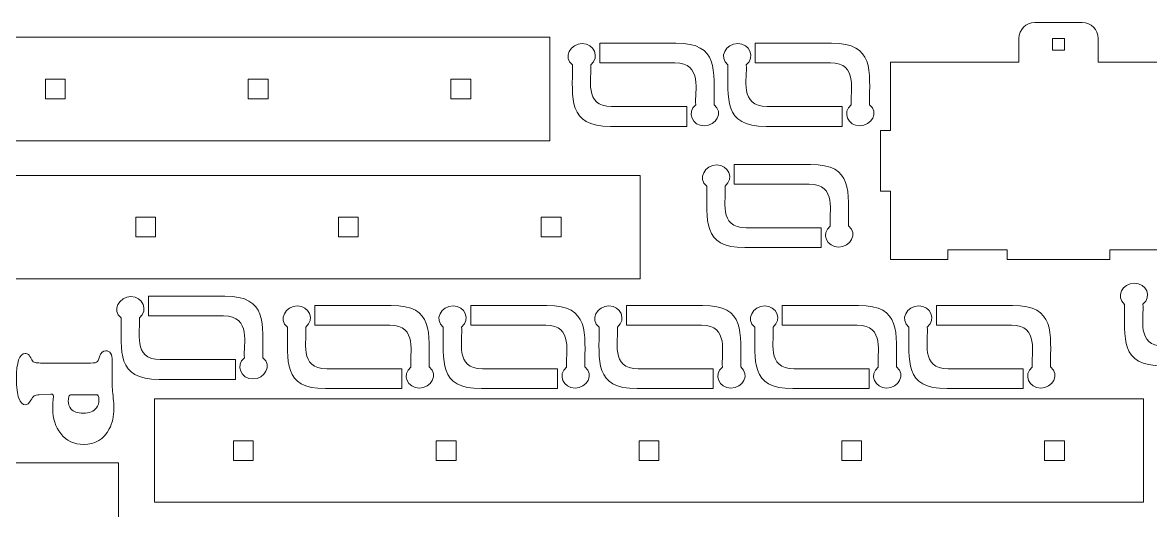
# Model space of a CAD drawing. Header units: centimetres. Extents: x -59 to 59, y -29 to 29.
# Drawn here: x -23.11 to 5.39, y 16.97 to 29.31 of the extents above; entities that cross this region are included whole.
import ezdxf

# ---------------------------------------------------------------- set-up
doc = ezdxf.new("R2010")
doc.units = ezdxf.units.CM
doc.header["$MEASUREMENT"] = 0
doc.layers.add('Camada 1', color=7, linetype='Continuous')

msp = doc.modelspace()

# ---------------------------------------------------------------- linework, layer by layer
at = {"layer": 'Camada 1', "color": 250, "lineweight": 9}
for points, knots in [([(-1.18064, 23.31344), (-1.18064, 23.31344), (-1.18064, 25.04844), (-1.18064, 25.04844), (-1.18064, 25.04844), (-1.18064, 25.04844), (-1.43064, 25.04844), (-1.43064, 25.04844), (-1.43064, 25.04844), (-1.43064, 25.04844), (-1.43064, 26.57844), (-1.43064, 26.57844), (-1.43064, 26.57844), (-1.43064, 26.57844), (-1.18064, 26.57844), (-1.18064, 26.57844), (-1.18064, 26.57844), (-1.18064, 26.57844), (-1.18064, 28.31344), (-1.18064, 28.31344), (-1.18064, 28.31344), (-1.18064, 28.31344), (2.06936, 28.31344), (2.06936, 28.31344), (2.06936, 28.31344), (2.06936, 28.31344), (2.06936, 28.91343), (2.06936, 28.91343), (2.06936, 28.91343), (2.06936, 29.13374), (2.24905, 29.31343), (2.46936, 29.31343), (2.46936, 29.31343), (2.46936, 29.31343), (3.66936, 29.31343), (3.66936, 29.31343), (3.66936, 29.31343), (3.88967, 29.31343), (4.06936, 29.13374), (4.06936, 28.91343), (4.06936, 28.91343), (4.06936, 28.91343), (4.06936, 28.31344), (4.06936, 28.31344), (4.06936, 28.31344), (4.06936, 28.31344), (7.31936, 28.31344), (7.31936, 28.31344), (7.31936, 28.31344), (7.31936, 28.31344), (7.31936, 26.57843), (7.31936, 26.57843), (7.31936, 26.57843), (7.31936, 26.57843), (7.56936, 26.57843), (7.56936, 26.57843), (7.56936, 26.57843), (7.56936, 26.57843), (7.56936, 25.04844), (7.56936, 25.04844), (7.56936, 25.04844), (7.56936, 25.04844), (7.31936, 25.04844), (7.31936, 25.04844), (7.31936, 25.04844), (7.31936, 25.04844), (7.31936, 23.31344), (7.31936, 23.31344), (7.31936, 23.31344), (7.31936, 23.31344), (5.86936, 23.31344), (5.86936, 23.31344), (5.86936, 23.31344), (5.86936, 23.31344), (5.86936, 23.56344), (5.86936, 23.56344), (5.86936, 23.56344), (5.86936, 23.56344), (4.36936, 23.56344), (4.36936, 23.56344), (4.36936, 23.56344), (4.36936, 23.56344), (4.36936, 23.31344), (4.36936, 23.31344), (4.36936, 23.31344), (4.36936, 23.31344), (1.76937, 23.31344), (1.76937, 23.31344), (1.76937, 23.31344), (1.76937, 23.31344), (1.76937, 23.56344), (1.76937, 23.56344), (1.76937, 23.56344), (1.76937, 23.56344), (0.26937, 23.56344), (0.26937, 23.56344), (0.26937, 23.56344), (0.26937, 23.56344), (0.26937, 23.31344), (0.26937, 23.31344), (0.26937, 23.31344), (0.26937, 23.31344), (-1.18064, 23.31344), (-1.18064, 23.31344)], [0, 0, 0, 0, 0.03703704, 0.03703704, 0.03703704, 0.03703704, 0.07407407, 0.07407407, 0.07407407, 0.07407407, 0.11111111, 0.11111111, 0.11111111, 0.11111111, 0.14814815, 0.14814815, 0.14814815, 0.14814815, 0.18518519, 0.18518519, 0.18518519, 0.18518519, 0.22222222, 0.22222222, 0.22222222, 0.22222222, 0.25925926, 0.25925926, 0.25925926, 0.25925926, 0.2962963, 0.2962963, 0.2962963, 0.2962963, 0.33333333, 0.33333333, 0.33333333, 0.33333333, 0.37037037, 0.37037037, 0.37037037, 0.37037037, 0.40740741, 0.40740741, 0.40740741, 0.40740741, 0.44444444, 0.44444444, 0.44444444, 0.44444444, 0.48148148, 0.48148148, 0.48148148, 0.48148148, 0.51851852, 0.51851852, 0.51851852, 0.51851852, 0.55555556, 0.55555556, 0.55555556, 0.55555556, 0.59259259, 0.59259259, 0.59259259, 0.59259259, 0.62962963, 0.62962963, 0.62962963, 0.62962963, 0.66666667, 0.66666667, 0.66666667, 0.66666667, 0.7037037, 0.7037037, 0.7037037, 0.7037037, 0.74074074, 0.74074074, 0.74074074, 0.74074074, 0.77777778, 0.77777778, 0.77777778, 0.77777778, 0.81481481, 0.81481481, 0.81481481, 0.81481481, 0.85185185, 0.85185185, 0.85185185, 0.85185185, 0.88888889, 0.88888889, 0.88888889, 0.88888889, 0.92592593, 0.92592593, 0.92592593, 0.92592593, 1, 1, 1, 1]), ([(2.91936, 28.61343), (2.91936, 28.61343), (3.21936, 28.61343), (3.21936, 28.61343), (3.21936, 28.61343), (3.21936, 28.61343), (3.21936, 28.91343), (3.21936, 28.91343), (3.21936, 28.91343), (3.21936, 28.91343), (2.91936, 28.91343), (2.91936, 28.91343), (2.91936, 28.91343), (2.91936, 28.91343), (2.91936, 28.61343), (2.91936, 28.61343)], [0, 0, 0, 0, 0.2, 0.2, 0.2, 0.2, 0.4, 0.4, 0.4, 0.4, 0.6, 0.6, 0.6, 0.6, 1, 1, 1, 1]), ([(-22.40155, 20.6932), (-22.40155, 20.6932), (-21.47375, 20.6932), (-21.47375, 20.6932), (-21.47375, 20.6932), (-21.35395, 20.6932), (-21.27749, 20.70102), (-21.24557, 20.71789), (-21.24557, 20.71789), (-21.21306, 20.73414), (-21.18657, 20.77869), (-21.1667, 20.85155), (-21.1667, 20.85155), (-21.1366, 20.9575), (-21.08361, 21.01049), (-21.00836, 21.01049), (-21.00836, 21.01049), (-20.95537, 21.01049), (-20.91444, 20.98821), (-20.88614, 20.94366), (-20.88614, 20.94366), (-20.85845, 20.89851), (-20.844, 20.83408), (-20.844, 20.74919), (-20.844, 20.74919), (-20.844, 20.72089), (-20.8458, 20.65106), (-20.84942, 20.53967), (-20.84942, 20.53967), (-20.84942, 20.53967), (-20.84942, 20.4337), (-20.84942, 20.4337), (-20.84942, 20.4337), (-20.84821, 20.23863), (-20.847, 20.12424), (-20.84519, 20.09052), (-20.84519, 20.09052), (-20.84339, 20.05681), (-20.83316, 19.9376), (-20.81389, 19.7317), (-20.81389, 19.7317), (-20.80726, 19.66366), (-20.80365, 19.60104), (-20.80365, 19.54445), (-20.80365, 19.54445), (-20.80365, 19.35178), (-20.84279, 19.18019), (-20.92166, 19.02968), (-20.92166, 19.02968), (-21.05832, 18.76718), (-21.27447, 18.63652), (-21.57069, 18.63652), (-21.57069, 18.63652), (-21.81092, 18.63652), (-22.00297, 18.72804), (-22.14747, 18.91168), (-22.14747, 18.91168), (-22.28293, 19.08446), (-22.35038, 19.29338), (-22.35038, 19.53963), (-22.35038, 19.53963), (-22.35038, 19.60165), (-22.34615, 19.67811), (-22.33833, 19.76842), (-22.33833, 19.76842), (-22.33472, 19.81659), (-22.33291, 19.84668), (-22.33291, 19.85873), (-22.33291, 19.85873), (-22.33291, 19.89245), (-22.35218, 19.9099), (-22.39131, 19.9099), (-22.39131, 19.9099), (-22.39131, 19.9099), (-22.40155, 19.9099), (-22.40155, 19.9099), (-22.40155, 19.9099), (-22.40155, 19.9099), (-22.69114, 19.89726), (-22.69114, 19.89726), (-22.69114, 19.89726), (-22.74713, 19.89485), (-22.78929, 19.88461), (-22.81698, 19.86655), (-22.81698, 19.86655), (-22.84467, 19.84849), (-22.87297, 19.81117), (-22.90247, 19.75457), (-22.90247, 19.75457), (-22.94341, 19.67811), (-22.98857, 19.64018), (-23.03674, 19.64018), (-23.03674, 19.64018), (-23.11079, 19.64018), (-23.16798, 19.69617), (-23.20771, 19.80936), (-23.20771, 19.80936), (-23.24745, 19.92195), (-23.26793, 20.0821), (-23.26793, 20.2892), (-23.26793, 20.2892), (-23.26793, 20.7239), (-23.19326, 20.94186), (-23.04335, 20.94186), (-23.04335, 20.94186), (-23.00843, 20.94186), (-22.98134, 20.93221), (-22.96268, 20.91356), (-22.96268, 20.91356), (-22.94401, 20.89428), (-22.91691, 20.85034), (-22.8814, 20.7811), (-22.8814, 20.7811), (-22.85912, 20.73895), (-22.82781, 20.71427), (-22.78808, 20.70705), (-22.78808, 20.70705), (-22.74774, 20.69983), (-22.61889, 20.695), (-22.40155, 20.6932)], [0, 0, 0, 0, 0.03225806, 0.03225806, 0.03225806, 0.03225806, 0.06451613, 0.06451613, 0.06451613, 0.06451613, 0.09677419, 0.09677419, 0.09677419, 0.09677419, 0.12903226, 0.12903226, 0.12903226, 0.12903226, 0.16129032, 0.16129032, 0.16129032, 0.16129032, 0.19354839, 0.19354839, 0.19354839, 0.19354839, 0.22580645, 0.22580645, 0.22580645, 0.22580645, 0.25806452, 0.25806452, 0.25806452, 0.25806452, 0.29032258, 0.29032258, 0.29032258, 0.29032258, 0.32258065, 0.32258065, 0.32258065, 0.32258065, 0.35483871, 0.35483871, 0.35483871, 0.35483871, 0.38709677, 0.38709677, 0.38709677, 0.38709677, 0.41935484, 0.41935484, 0.41935484, 0.41935484, 0.4516129, 0.4516129, 0.4516129, 0.4516129, 0.48387097, 0.48387097, 0.48387097, 0.48387097, 0.51612903, 0.51612903, 0.51612903, 0.51612903, 0.5483871, 0.5483871, 0.5483871, 0.5483871, 0.58064516, 0.58064516, 0.58064516, 0.58064516, 0.61290323, 0.61290323, 0.61290323, 0.61290323, 0.64516129, 0.64516129, 0.64516129, 0.64516129, 0.67741935, 0.67741935, 0.67741935, 0.67741935, 0.70967742, 0.70967742, 0.70967742, 0.70967742, 0.74193548, 0.74193548, 0.74193548, 0.74193548, 0.77419355, 0.77419355, 0.77419355, 0.77419355, 0.80645161, 0.80645161, 0.80645161, 0.80645161, 0.83870968, 0.83870968, 0.83870968, 0.83870968, 0.87096774, 0.87096774, 0.87096774, 0.87096774, 0.90322581, 0.90322581, 0.90322581, 0.90322581, 0.93548387, 0.93548387, 0.93548387, 0.93548387, 1, 1, 1, 1]), ([(-21.24978, 19.89726), (-21.24978, 19.89726), (-21.84944, 19.89726), (-21.84944, 19.89726), (-21.84944, 19.89726), (-21.89521, 19.89726), (-21.9229, 19.88763), (-21.93253, 19.86716), (-21.93253, 19.86716), (-21.94879, 19.83344), (-21.95722, 19.79069), (-21.95722, 19.73892), (-21.95722, 19.73892), (-21.95722, 19.66125), (-21.93555, 19.59562), (-21.8916, 19.54264), (-21.8916, 19.54264), (-21.82958, 19.46618), (-21.72482, 19.42825), (-21.57792, 19.42825), (-21.57792, 19.42825), (-21.42499, 19.42825), (-21.31421, 19.4728), (-21.24617, 19.56251), (-21.24617, 19.56251), (-21.20282, 19.6185), (-21.18115, 19.68714), (-21.18115, 19.76661), (-21.18115, 19.76661), (-21.18115, 19.85391), (-21.20403, 19.89726), (-21.24978, 19.89726)], [0, 0, 0, 0, 0.11111111, 0.11111111, 0.11111111, 0.11111111, 0.22222222, 0.22222222, 0.22222222, 0.22222222, 0.33333333, 0.33333333, 0.33333333, 0.33333333, 0.44444444, 0.44444444, 0.44444444, 0.44444444, 0.55555556, 0.55555556, 0.55555556, 0.55555556, 0.66666667, 0.66666667, 0.66666667, 0.66666667, 0.77777778, 0.77777778, 0.77777778, 0.77777778, 1, 1, 1, 1]), ([(-21.34401, 10.4109), (-21.34401, 10.4109), (-20.68577, 10.4109), (-20.68577, 10.4109), (-20.68577, 10.4109), (-20.68577, 10.4109), (-20.68577, 14.91903), (-20.68577, 14.91903), (-20.68577, 14.91903), (-20.68577, 14.91903), (-20.4358, 14.91903), (-20.4358, 14.91903), (-20.4358, 14.91903), (-20.4358, 14.91903), (-20.4358, 16.11904), (-20.4358, 16.11904), (-20.4358, 16.11904), (-20.4358, 16.11904), (-20.68577, 16.11904), (-20.68577, 16.11904), (-20.68577, 16.11904), (-20.68577, 16.11904), (-20.68577, 18.17595), (-20.68577, 18.17595)], [0, 0, 0, 0, 0.14285714, 0.14285714, 0.14285714, 0.14285714, 0.28571429, 0.28571429, 0.28571429, 0.28571429, 0.42857143, 0.42857143, 0.42857143, 0.42857143, 0.57142857, 0.57142857, 0.57142857, 0.57142857, 0.71428571, 0.71428571, 0.71428571, 0.71428571, 1, 1, 1, 1])]:
    msp.add_open_spline(points, degree=3, knots=knots, dxfattribs=at)
at = {"layer": 'Camada 1', "color": 250, "lineweight": 20}
for points, knots in [([(-9.78482, 28.93955), (-9.78482, 28.93955), (-34.78483, 28.93955), (-34.78483, 28.93955), (-34.78483, 28.93955), (-34.78483, 28.93955), (-34.78483, 26.32227), (-34.78483, 26.32227), (-34.78483, 26.32227), (-34.78483, 26.32227), (-9.78482, 26.32227), (-9.78482, 26.32227), (-9.78482, 26.32227), (-9.78482, 26.32227), (-9.78482, 28.93955), (-9.78482, 28.93955)], [0, 0, 0, 0, 0.2, 0.2, 0.2, 0.2, 0.4, 0.4, 0.4, 0.4, 0.6, 0.6, 0.6, 0.6, 1, 1, 1, 1]), ([(-5.63519, 27.23504), (-5.64851, 28.09442), (-5.49609, 28.78855), (-6.59866, 28.79254), (-6.59866, 28.79254), (-6.59866, 28.79254), (-8.52444, 28.79254), (-8.52444, 28.79254), (-8.52444, 28.79254), (-8.52444, 28.79254), (-8.52444, 28.29247), (-8.52444, 28.29247), (-8.52444, 28.29247), (-8.52444, 28.29247), (-6.6368, 28.29247), (-6.6368, 28.29247), (-6.6368, 28.29247), (-6.6368, 28.29247), (-6.62726, 28.29247), (-6.62726, 28.29247), (-6.62726, 28.29247), (-5.91211, 28.2924), (-6.13373, 27.56093), (-6.09938, 27.23374), (-6.09938, 27.23374), (-6.33796, 27.04407), (-6.18178, 26.69702), (-5.8852, 26.69702), (-5.8852, 26.69702), (-5.58945, 26.69702), (-5.38884, 27.04688), (-5.63519, 27.23504)], [0, 0, 0, 0, 0.11111111, 0.11111111, 0.11111111, 0.11111111, 0.22222222, 0.22222222, 0.22222222, 0.22222222, 0.33333333, 0.33333333, 0.33333333, 0.33333333, 0.44444444, 0.44444444, 0.44444444, 0.44444444, 0.55555556, 0.55555556, 0.55555556, 0.55555556, 0.66666667, 0.66666667, 0.66666667, 0.66666667, 0.77777778, 0.77777778, 0.77777778, 0.77777778, 1, 1, 1, 1]), ([(-1.70454, 27.23504), (-1.71786, 28.09442), (-1.56544, 28.78855), (-2.66801, 28.79254), (-2.66801, 28.79254), (-2.66801, 28.79254), (-4.59379, 28.79254), (-4.59379, 28.79254), (-4.59379, 28.79254), (-4.59379, 28.79254), (-4.59379, 28.29247), (-4.59379, 28.29247), (-4.59379, 28.29247), (-4.59379, 28.29247), (-2.70615, 28.29247), (-2.70615, 28.29247), (-2.70615, 28.29247), (-2.70615, 28.29247), (-2.69661, 28.29247), (-2.69661, 28.29247), (-2.69661, 28.29247), (-1.98146, 28.2924), (-2.20308, 27.56093), (-2.16873, 27.23374), (-2.16873, 27.23374), (-2.40731, 27.04407), (-2.25113, 26.69702), (-1.95455, 26.69702), (-1.95455, 26.69702), (-1.6588, 26.69702), (-1.45819, 27.04688), (-1.70454, 27.23504)], [0, 0, 0, 0, 0.11111111, 0.11111111, 0.11111111, 0.11111111, 0.22222222, 0.22222222, 0.22222222, 0.22222222, 0.33333333, 0.33333333, 0.33333333, 0.33333333, 0.44444444, 0.44444444, 0.44444444, 0.44444444, 0.55555556, 0.55555556, 0.55555556, 0.55555556, 0.66666667, 0.66666667, 0.66666667, 0.66666667, 0.77777778, 0.77777778, 0.77777778, 0.77777778, 1, 1, 1, 1]), ([(-9.21803, 28.24395), (-9.20471, 27.38457), (-9.35713, 26.69044), (-8.25456, 26.68645), (-8.25456, 26.68645), (-8.25456, 26.68645), (-6.32878, 26.68645), (-6.32878, 26.68645), (-6.32878, 26.68645), (-6.32878, 26.68645), (-6.32878, 27.18652), (-6.32878, 27.18652), (-6.32878, 27.18652), (-6.32878, 27.18652), (-8.21642, 27.18652), (-8.21642, 27.18652), (-8.21642, 27.18652), (-8.21642, 27.18652), (-8.22596, 27.18652), (-8.22596, 27.18652), (-8.22596, 27.18652), (-8.94111, 27.18659), (-8.71949, 27.91806), (-8.75384, 28.24525), (-8.75384, 28.24525), (-8.51526, 28.43492), (-8.67144, 28.78197), (-8.96802, 28.78197), (-8.96802, 28.78197), (-9.26377, 28.78197), (-9.46438, 28.43211), (-9.21803, 28.24395)], [0, 0, 0, 0, 0.11111111, 0.11111111, 0.11111111, 0.11111111, 0.22222222, 0.22222222, 0.22222222, 0.22222222, 0.33333333, 0.33333333, 0.33333333, 0.33333333, 0.44444444, 0.44444444, 0.44444444, 0.44444444, 0.55555556, 0.55555556, 0.55555556, 0.55555556, 0.66666667, 0.66666667, 0.66666667, 0.66666667, 0.77777778, 0.77777778, 0.77777778, 0.77777778, 1, 1, 1, 1]), ([(-5.28738, 28.24395), (-5.27406, 27.38457), (-5.42648, 26.69044), (-4.32391, 26.68645), (-4.32391, 26.68645), (-4.32391, 26.68645), (-2.39813, 26.68645), (-2.39813, 26.68645), (-2.39813, 26.68645), (-2.39813, 26.68645), (-2.39813, 27.18652), (-2.39813, 27.18652), (-2.39813, 27.18652), (-2.39813, 27.18652), (-4.28577, 27.18652), (-4.28577, 27.18652), (-4.28577, 27.18652), (-4.28577, 27.18652), (-4.29531, 27.18652), (-4.29531, 27.18652), (-4.29531, 27.18652), (-5.01046, 27.18659), (-4.78884, 27.91806), (-4.82319, 28.24525), (-4.82319, 28.24525), (-4.58461, 28.43492), (-4.74079, 28.78197), (-5.03737, 28.78197), (-5.03737, 28.78197), (-5.33312, 28.78197), (-5.53373, 28.43211), (-5.28738, 28.24395)], [0, 0, 0, 0, 0.11111111, 0.11111111, 0.11111111, 0.11111111, 0.22222222, 0.22222222, 0.22222222, 0.22222222, 0.33333333, 0.33333333, 0.33333333, 0.33333333, 0.44444444, 0.44444444, 0.44444444, 0.44444444, 0.55555556, 0.55555556, 0.55555556, 0.55555556, 0.66666667, 0.66666667, 0.66666667, 0.66666667, 0.77777778, 0.77777778, 0.77777778, 0.77777778, 1, 1, 1, 1]), ([(-22.03482, 27.38091), (-22.03482, 27.38091), (-22.53482, 27.38091), (-22.53482, 27.38091), (-22.53482, 27.38091), (-22.53482, 27.38091), (-22.53482, 27.88091), (-22.53482, 27.88091), (-22.53482, 27.88091), (-22.53482, 27.88091), (-22.03482, 27.88091), (-22.03482, 27.88091), (-22.03482, 27.88091), (-22.03482, 27.88091), (-22.03482, 27.38091), (-22.03482, 27.38091)], [0, 0, 0, 0, 0.2, 0.2, 0.2, 0.2, 0.4, 0.4, 0.4, 0.4, 0.6, 0.6, 0.6, 0.6, 1, 1, 1, 1]), ([(-16.9098, 27.38091), (-16.9098, 27.38091), (-17.4098, 27.38091), (-17.4098, 27.38091), (-17.4098, 27.38091), (-17.4098, 27.38091), (-17.4098, 27.88091), (-17.4098, 27.88091), (-17.4098, 27.88091), (-17.4098, 27.88091), (-16.9098, 27.88091), (-16.9098, 27.88091), (-16.9098, 27.88091), (-16.9098, 27.88091), (-16.9098, 27.38091), (-16.9098, 27.38091)], [0, 0, 0, 0, 0.2, 0.2, 0.2, 0.2, 0.4, 0.4, 0.4, 0.4, 0.6, 0.6, 0.6, 0.6, 1, 1, 1, 1]), ([(-11.78529, 27.38091), (-11.78529, 27.38091), (-12.28529, 27.38091), (-12.28529, 27.38091), (-12.28529, 27.38091), (-12.28529, 27.38091), (-12.28529, 27.88091), (-12.28529, 27.88091), (-12.28529, 27.88091), (-12.28529, 27.88091), (-11.78529, 27.88091), (-11.78529, 27.88091), (-11.78529, 27.88091), (-11.78529, 27.88091), (-11.78529, 27.38091), (-11.78529, 27.38091)], [0, 0, 0, 0, 0.2, 0.2, 0.2, 0.2, 0.4, 0.4, 0.4, 0.4, 0.6, 0.6, 0.6, 0.6, 1, 1, 1, 1]), ([(-5.82077, 25.17478), (-5.80745, 24.3154), (-5.95987, 23.62127), (-4.8573, 23.61728), (-4.8573, 23.61728), (-4.8573, 23.61728), (-2.93152, 23.61728), (-2.93152, 23.61728), (-2.93152, 23.61728), (-2.93152, 23.61728), (-2.93152, 24.11735), (-2.93152, 24.11735), (-2.93152, 24.11735), (-2.93152, 24.11735), (-4.81916, 24.11735), (-4.81916, 24.11735), (-4.81916, 24.11735), (-4.81916, 24.11735), (-4.8287, 24.11735), (-4.8287, 24.11735), (-4.8287, 24.11735), (-5.54385, 24.11742), (-5.32223, 24.84889), (-5.35658, 25.17608), (-5.35658, 25.17608), (-5.118, 25.36575), (-5.27418, 25.7128), (-5.57076, 25.7128), (-5.57076, 25.7128), (-5.86651, 25.7128), (-6.06712, 25.36294), (-5.82077, 25.17478)], [0, 0, 0, 0, 0.11111111, 0.11111111, 0.11111111, 0.11111111, 0.22222222, 0.22222222, 0.22222222, 0.22222222, 0.33333333, 0.33333333, 0.33333333, 0.33333333, 0.44444444, 0.44444444, 0.44444444, 0.44444444, 0.55555556, 0.55555556, 0.55555556, 0.55555556, 0.66666667, 0.66666667, 0.66666667, 0.66666667, 0.77777778, 0.77777778, 0.77777778, 0.77777778, 1, 1, 1, 1]), ([(-2.23793, 24.16587), (-2.25125, 25.02525), (-2.09883, 25.71938), (-3.2014, 25.72337), (-3.2014, 25.72337), (-3.2014, 25.72337), (-5.12718, 25.72337), (-5.12718, 25.72337), (-5.12718, 25.72337), (-5.12718, 25.72337), (-5.12718, 25.2233), (-5.12718, 25.2233), (-5.12718, 25.2233), (-5.12718, 25.2233), (-3.23954, 25.2233), (-3.23954, 25.2233), (-3.23954, 25.2233), (-3.23954, 25.2233), (-3.23, 25.2233), (-3.23, 25.2233), (-3.23, 25.2233), (-2.51485, 25.22323), (-2.73647, 24.49176), (-2.70212, 24.16457), (-2.70212, 24.16457), (-2.9407, 23.9749), (-2.78452, 23.62785), (-2.48794, 23.62785), (-2.48794, 23.62785), (-2.19219, 23.62785), (-1.99158, 23.97771), (-2.23793, 24.16587)], [0, 0, 0, 0, 0.11111111, 0.11111111, 0.11111111, 0.11111111, 0.22222222, 0.22222222, 0.22222222, 0.22222222, 0.33333333, 0.33333333, 0.33333333, 0.33333333, 0.44444444, 0.44444444, 0.44444444, 0.44444444, 0.55555556, 0.55555556, 0.55555556, 0.55555556, 0.66666667, 0.66666667, 0.66666667, 0.66666667, 0.77777778, 0.77777778, 0.77777778, 0.77777778, 1, 1, 1, 1]), ([(-7.50235, 25.44704), (-7.50235, 25.44704), (-32.50236, 25.44704), (-32.50236, 25.44704), (-32.50236, 25.44704), (-32.50236, 25.44704), (-32.50236, 22.82976), (-32.50236, 22.82976), (-32.50236, 22.82976), (-32.50236, 22.82976), (-7.50235, 22.82976), (-7.50235, 22.82976), (-7.50235, 22.82976), (-7.50235, 22.82976), (-7.50235, 25.44704), (-7.50235, 25.44704)], [0, 0, 0, 0, 0.2, 0.2, 0.2, 0.2, 0.4, 0.4, 0.4, 0.4, 0.6, 0.6, 0.6, 0.6, 1, 1, 1, 1]), ([(-19.75235, 23.8884), (-19.75235, 23.8884), (-20.25235, 23.8884), (-20.25235, 23.8884), (-20.25235, 23.8884), (-20.25235, 23.8884), (-20.25235, 24.3884), (-20.25235, 24.3884), (-20.25235, 24.3884), (-20.25235, 24.3884), (-19.75235, 24.3884), (-19.75235, 24.3884), (-19.75235, 24.3884), (-19.75235, 24.3884), (-19.75235, 23.8884), (-19.75235, 23.8884)], [0, 0, 0, 0, 0.2, 0.2, 0.2, 0.2, 0.4, 0.4, 0.4, 0.4, 0.6, 0.6, 0.6, 0.6, 1, 1, 1, 1]), ([(-14.62733, 23.8884), (-14.62733, 23.8884), (-15.12733, 23.8884), (-15.12733, 23.8884), (-15.12733, 23.8884), (-15.12733, 23.8884), (-15.12733, 24.3884), (-15.12733, 24.3884), (-15.12733, 24.3884), (-15.12733, 24.3884), (-14.62733, 24.3884), (-14.62733, 24.3884), (-14.62733, 24.3884), (-14.62733, 24.3884), (-14.62733, 23.8884), (-14.62733, 23.8884)], [0, 0, 0, 0, 0.2, 0.2, 0.2, 0.2, 0.4, 0.4, 0.4, 0.4, 0.6, 0.6, 0.6, 0.6, 1, 1, 1, 1]), ([(-9.50282, 23.8884), (-9.50282, 23.8884), (-10.00282, 23.8884), (-10.00282, 23.8884), (-10.00282, 23.8884), (-10.00282, 23.8884), (-10.00282, 24.3884), (-10.00282, 24.3884), (-10.00282, 24.3884), (-10.00282, 24.3884), (-9.50282, 24.3884), (-9.50282, 24.3884), (-9.50282, 24.3884), (-9.50282, 24.3884), (-9.50282, 23.8884), (-9.50282, 23.8884)], [0, 0, 0, 0, 0.2, 0.2, 0.2, 0.2, 0.4, 0.4, 0.4, 0.4, 0.6, 0.6, 0.6, 0.6, 1, 1, 1, 1]), ([(4.73898, 22.18236), (4.7523, 21.32298), (4.59988, 20.62885), (5.70245, 20.62486), (5.70245, 20.62486), (5.70245, 20.62486), (7.62823, 20.62486), (7.62823, 20.62486), (7.62823, 20.62486), (7.62823, 20.62486), (7.62823, 21.12493), (7.62823, 21.12493), (7.62823, 21.12493), (7.62823, 21.12493), (5.74059, 21.12493), (5.74059, 21.12493), (5.74059, 21.12493), (5.74059, 21.12493), (5.73105, 21.12493), (5.73105, 21.12493), (5.73105, 21.12493), (5.0159, 21.125), (5.23752, 21.85647), (5.20317, 22.18366), (5.20317, 22.18366), (5.44175, 22.37333), (5.28557, 22.72038), (4.98899, 22.72038), (4.98899, 22.72038), (4.69324, 22.72038), (4.49263, 22.37052), (4.73898, 22.18236)], [0, 0, 0, 0, 0.11111111, 0.11111111, 0.11111111, 0.11111111, 0.22222222, 0.22222222, 0.22222222, 0.22222222, 0.33333333, 0.33333333, 0.33333333, 0.33333333, 0.44444444, 0.44444444, 0.44444444, 0.44444444, 0.55555556, 0.55555556, 0.55555556, 0.55555556, 0.66666667, 0.66666667, 0.66666667, 0.66666667, 0.77777778, 0.77777778, 0.77777778, 0.77777778, 1, 1, 1, 1]), ([(-20.62367, 21.84103), (-20.61035, 20.98165), (-20.76277, 20.28752), (-19.6602, 20.28353), (-19.6602, 20.28353), (-19.6602, 20.28353), (-17.73442, 20.28353), (-17.73442, 20.28353), (-17.73442, 20.28353), (-17.73442, 20.28353), (-17.73442, 20.7836), (-17.73442, 20.7836), (-17.73442, 20.7836), (-17.73442, 20.7836), (-19.62206, 20.7836), (-19.62206, 20.7836), (-19.62206, 20.7836), (-19.62206, 20.7836), (-19.6316, 20.7836), (-19.6316, 20.7836), (-19.6316, 20.7836), (-20.34675, 20.78367), (-20.12513, 21.51514), (-20.15948, 21.84233), (-20.15948, 21.84233), (-19.9209, 22.032), (-20.07708, 22.37905), (-20.37366, 22.37905), (-20.37366, 22.37905), (-20.66941, 22.37905), (-20.87002, 22.02919), (-20.62367, 21.84103)], [0, 0, 0, 0, 0.11111111, 0.11111111, 0.11111111, 0.11111111, 0.22222222, 0.22222222, 0.22222222, 0.22222222, 0.33333333, 0.33333333, 0.33333333, 0.33333333, 0.44444444, 0.44444444, 0.44444444, 0.44444444, 0.55555556, 0.55555556, 0.55555556, 0.55555556, 0.66666667, 0.66666667, 0.66666667, 0.66666667, 0.77777778, 0.77777778, 0.77777778, 0.77777778, 1, 1, 1, 1]), ([(-17.04083, 20.83212), (-17.05415, 21.6915), (-16.90173, 22.38563), (-18.0043, 22.38962), (-18.0043, 22.38962), (-18.0043, 22.38962), (-19.93008, 22.38962), (-19.93008, 22.38962), (-19.93008, 22.38962), (-19.93008, 22.38962), (-19.93008, 21.88955), (-19.93008, 21.88955), (-19.93008, 21.88955), (-19.93008, 21.88955), (-18.04244, 21.88955), (-18.04244, 21.88955), (-18.04244, 21.88955), (-18.04244, 21.88955), (-18.0329, 21.88955), (-18.0329, 21.88955), (-18.0329, 21.88955), (-17.31775, 21.88948), (-17.53937, 21.15801), (-17.50502, 20.83082), (-17.50502, 20.83082), (-17.7436, 20.64115), (-17.58742, 20.2941), (-17.29084, 20.2941), (-17.29084, 20.2941), (-16.99509, 20.2941), (-16.79448, 20.64396), (-17.04083, 20.83212)], [0, 0, 0, 0, 0.11111111, 0.11111111, 0.11111111, 0.11111111, 0.22222222, 0.22222222, 0.22222222, 0.22222222, 0.33333333, 0.33333333, 0.33333333, 0.33333333, 0.44444444, 0.44444444, 0.44444444, 0.44444444, 0.55555556, 0.55555556, 0.55555556, 0.55555556, 0.66666667, 0.66666667, 0.66666667, 0.66666667, 0.77777778, 0.77777778, 0.77777778, 0.77777778, 1, 1, 1, 1]), ([(-16.41848, 21.60701), (-16.40516, 20.74763), (-16.55758, 20.0535), (-15.45501, 20.04951), (-15.45501, 20.04951), (-15.45501, 20.04951), (-13.52923, 20.04951), (-13.52923, 20.04951), (-13.52923, 20.04951), (-13.52923, 20.04951), (-13.52923, 20.54958), (-13.52923, 20.54958), (-13.52923, 20.54958), (-13.52923, 20.54958), (-15.41687, 20.54958), (-15.41687, 20.54958), (-15.41687, 20.54958), (-15.41687, 20.54958), (-15.42641, 20.54958), (-15.42641, 20.54958), (-15.42641, 20.54958), (-16.14156, 20.54965), (-15.91994, 21.28112), (-15.95429, 21.60831), (-15.95429, 21.60831), (-15.71571, 21.79798), (-15.87189, 22.14503), (-16.16847, 22.14503), (-16.16847, 22.14503), (-16.46422, 22.14503), (-16.66483, 21.79517), (-16.41848, 21.60701)], [0, 0, 0, 0, 0.11111111, 0.11111111, 0.11111111, 0.11111111, 0.22222222, 0.22222222, 0.22222222, 0.22222222, 0.33333333, 0.33333333, 0.33333333, 0.33333333, 0.44444444, 0.44444444, 0.44444444, 0.44444444, 0.55555556, 0.55555556, 0.55555556, 0.55555556, 0.66666667, 0.66666667, 0.66666667, 0.66666667, 0.77777778, 0.77777778, 0.77777778, 0.77777778, 1, 1, 1, 1]), ([(-12.83564, 20.5981), (-12.84896, 21.45748), (-12.69654, 22.15161), (-13.79911, 22.1556), (-13.79911, 22.1556), (-13.79911, 22.1556), (-15.72489, 22.1556), (-15.72489, 22.1556), (-15.72489, 22.1556), (-15.72489, 22.1556), (-15.72489, 21.65553), (-15.72489, 21.65553), (-15.72489, 21.65553), (-15.72489, 21.65553), (-13.83725, 21.65553), (-13.83725, 21.65553), (-13.83725, 21.65553), (-13.83725, 21.65553), (-13.82771, 21.65553), (-13.82771, 21.65553), (-13.82771, 21.65553), (-13.11256, 21.65546), (-13.33418, 20.92399), (-13.29983, 20.5968), (-13.29983, 20.5968), (-13.53841, 20.40713), (-13.38223, 20.06008), (-13.08565, 20.06008), (-13.08565, 20.06008), (-12.7899, 20.06008), (-12.58929, 20.40994), (-12.83564, 20.5981)], [0, 0, 0, 0, 0.11111111, 0.11111111, 0.11111111, 0.11111111, 0.22222222, 0.22222222, 0.22222222, 0.22222222, 0.33333333, 0.33333333, 0.33333333, 0.33333333, 0.44444444, 0.44444444, 0.44444444, 0.44444444, 0.55555556, 0.55555556, 0.55555556, 0.55555556, 0.66666667, 0.66666667, 0.66666667, 0.66666667, 0.77777778, 0.77777778, 0.77777778, 0.77777778, 1, 1, 1, 1]), ([(-12.48148, 21.60701), (-12.46816, 20.74763), (-12.62058, 20.0535), (-11.51801, 20.04951), (-11.51801, 20.04951), (-11.51801, 20.04951), (-9.59223, 20.04951), (-9.59223, 20.04951), (-9.59223, 20.04951), (-9.59223, 20.04951), (-9.59223, 20.54958), (-9.59223, 20.54958), (-9.59223, 20.54958), (-9.59223, 20.54958), (-11.47987, 20.54958), (-11.47987, 20.54958), (-11.47987, 20.54958), (-11.47987, 20.54958), (-11.48941, 20.54958), (-11.48941, 20.54958), (-11.48941, 20.54958), (-12.20456, 20.54965), (-11.98294, 21.28112), (-12.01729, 21.60831), (-12.01729, 21.60831), (-11.77871, 21.79798), (-11.93489, 22.14503), (-12.23147, 22.14503), (-12.23147, 22.14503), (-12.52722, 22.14503), (-12.72783, 21.79517), (-12.48148, 21.60701)], [0, 0, 0, 0, 0.11111111, 0.11111111, 0.11111111, 0.11111111, 0.22222222, 0.22222222, 0.22222222, 0.22222222, 0.33333333, 0.33333333, 0.33333333, 0.33333333, 0.44444444, 0.44444444, 0.44444444, 0.44444444, 0.55555556, 0.55555556, 0.55555556, 0.55555556, 0.66666667, 0.66666667, 0.66666667, 0.66666667, 0.77777778, 0.77777778, 0.77777778, 0.77777778, 1, 1, 1, 1]), ([(-8.89864, 20.5981), (-8.91196, 21.45748), (-8.75954, 22.15161), (-9.86211, 22.1556), (-9.86211, 22.1556), (-9.86211, 22.1556), (-11.78789, 22.1556), (-11.78789, 22.1556), (-11.78789, 22.1556), (-11.78789, 22.1556), (-11.78789, 21.65553), (-11.78789, 21.65553), (-11.78789, 21.65553), (-11.78789, 21.65553), (-9.90025, 21.65553), (-9.90025, 21.65553), (-9.90025, 21.65553), (-9.90025, 21.65553), (-9.89071, 21.65553), (-9.89071, 21.65553), (-9.89071, 21.65553), (-9.17556, 21.65546), (-9.39718, 20.92399), (-9.36283, 20.5968), (-9.36283, 20.5968), (-9.60141, 20.40713), (-9.44523, 20.06008), (-9.14865, 20.06008), (-9.14865, 20.06008), (-8.8529, 20.06008), (-8.65229, 20.40994), (-8.89864, 20.5981)], [0, 0, 0, 0, 0.11111111, 0.11111111, 0.11111111, 0.11111111, 0.22222222, 0.22222222, 0.22222222, 0.22222222, 0.33333333, 0.33333333, 0.33333333, 0.33333333, 0.44444444, 0.44444444, 0.44444444, 0.44444444, 0.55555556, 0.55555556, 0.55555556, 0.55555556, 0.66666667, 0.66666667, 0.66666667, 0.66666667, 0.77777778, 0.77777778, 0.77777778, 0.77777778, 1, 1, 1, 1]), ([(-8.54448, 21.60701), (-8.53116, 20.74763), (-8.68358, 20.0535), (-7.58101, 20.04951), (-7.58101, 20.04951), (-7.58101, 20.04951), (-5.65523, 20.04951), (-5.65523, 20.04951), (-5.65523, 20.04951), (-5.65523, 20.04951), (-5.65523, 20.54958), (-5.65523, 20.54958), (-5.65523, 20.54958), (-5.65523, 20.54958), (-7.54287, 20.54958), (-7.54287, 20.54958), (-7.54287, 20.54958), (-7.54287, 20.54958), (-7.55241, 20.54958), (-7.55241, 20.54958), (-7.55241, 20.54958), (-8.26756, 20.54965), (-8.04594, 21.28112), (-8.08029, 21.60831), (-8.08029, 21.60831), (-7.84171, 21.79798), (-7.99789, 22.14503), (-8.29447, 22.14503), (-8.29447, 22.14503), (-8.59022, 22.14503), (-8.79083, 21.79517), (-8.54448, 21.60701)], [0, 0, 0, 0, 0.11111111, 0.11111111, 0.11111111, 0.11111111, 0.22222222, 0.22222222, 0.22222222, 0.22222222, 0.33333333, 0.33333333, 0.33333333, 0.33333333, 0.44444444, 0.44444444, 0.44444444, 0.44444444, 0.55555556, 0.55555556, 0.55555556, 0.55555556, 0.66666667, 0.66666667, 0.66666667, 0.66666667, 0.77777778, 0.77777778, 0.77777778, 0.77777778, 1, 1, 1, 1]), ([(-4.96164, 20.5981), (-4.97496, 21.45748), (-4.82254, 22.15161), (-5.92511, 22.1556), (-5.92511, 22.1556), (-5.92511, 22.1556), (-7.85089, 22.1556), (-7.85089, 22.1556), (-7.85089, 22.1556), (-7.85089, 22.1556), (-7.85089, 21.65553), (-7.85089, 21.65553), (-7.85089, 21.65553), (-7.85089, 21.65553), (-5.96325, 21.65553), (-5.96325, 21.65553), (-5.96325, 21.65553), (-5.96325, 21.65553), (-5.95371, 21.65553), (-5.95371, 21.65553), (-5.95371, 21.65553), (-5.23856, 21.65546), (-5.46018, 20.92399), (-5.42583, 20.5968), (-5.42583, 20.5968), (-5.66441, 20.40713), (-5.50823, 20.06008), (-5.21165, 20.06008), (-5.21165, 20.06008), (-4.9159, 20.06008), (-4.71529, 20.40994), (-4.96164, 20.5981)], [0, 0, 0, 0, 0.11111111, 0.11111111, 0.11111111, 0.11111111, 0.22222222, 0.22222222, 0.22222222, 0.22222222, 0.33333333, 0.33333333, 0.33333333, 0.33333333, 0.44444444, 0.44444444, 0.44444444, 0.44444444, 0.55555556, 0.55555556, 0.55555556, 0.55555556, 0.66666667, 0.66666667, 0.66666667, 0.66666667, 0.77777778, 0.77777778, 0.77777778, 0.77777778, 1, 1, 1, 1]), ([(-4.60748, 21.60701), (-4.59416, 20.74763), (-4.74658, 20.0535), (-3.64401, 20.04951), (-3.64401, 20.04951), (-3.64401, 20.04951), (-1.71823, 20.04951), (-1.71823, 20.04951), (-1.71823, 20.04951), (-1.71823, 20.04951), (-1.71823, 20.54958), (-1.71823, 20.54958), (-1.71823, 20.54958), (-1.71823, 20.54958), (-3.60587, 20.54958), (-3.60587, 20.54958), (-3.60587, 20.54958), (-3.60587, 20.54958), (-3.61541, 20.54958), (-3.61541, 20.54958), (-3.61541, 20.54958), (-4.33056, 20.54965), (-4.10894, 21.28112), (-4.14329, 21.60831), (-4.14329, 21.60831), (-3.90471, 21.79798), (-4.06089, 22.14503), (-4.35747, 22.14503), (-4.35747, 22.14503), (-4.65322, 22.14503), (-4.85383, 21.79517), (-4.60748, 21.60701)], [0, 0, 0, 0, 0.11111111, 0.11111111, 0.11111111, 0.11111111, 0.22222222, 0.22222222, 0.22222222, 0.22222222, 0.33333333, 0.33333333, 0.33333333, 0.33333333, 0.44444444, 0.44444444, 0.44444444, 0.44444444, 0.55555556, 0.55555556, 0.55555556, 0.55555556, 0.66666667, 0.66666667, 0.66666667, 0.66666667, 0.77777778, 0.77777778, 0.77777778, 0.77777778, 1, 1, 1, 1]), ([(-1.02464, 20.5981), (-1.03796, 21.45748), (-0.88554, 22.15161), (-1.98811, 22.1556), (-1.98811, 22.1556), (-1.98811, 22.1556), (-3.91389, 22.1556), (-3.91389, 22.1556), (-3.91389, 22.1556), (-3.91389, 22.1556), (-3.91389, 21.65553), (-3.91389, 21.65553), (-3.91389, 21.65553), (-3.91389, 21.65553), (-2.02625, 21.65553), (-2.02625, 21.65553), (-2.02625, 21.65553), (-2.02625, 21.65553), (-2.01671, 21.65553), (-2.01671, 21.65553), (-2.01671, 21.65553), (-1.30156, 21.65546), (-1.52318, 20.92399), (-1.48883, 20.5968), (-1.48883, 20.5968), (-1.72741, 20.40713), (-1.57123, 20.06008), (-1.27465, 20.06008), (-1.27465, 20.06008), (-0.9789, 20.06008), (-0.77829, 20.40994), (-1.02464, 20.5981)], [0, 0, 0, 0, 0.11111111, 0.11111111, 0.11111111, 0.11111111, 0.22222222, 0.22222222, 0.22222222, 0.22222222, 0.33333333, 0.33333333, 0.33333333, 0.33333333, 0.44444444, 0.44444444, 0.44444444, 0.44444444, 0.55555556, 0.55555556, 0.55555556, 0.55555556, 0.66666667, 0.66666667, 0.66666667, 0.66666667, 0.77777778, 0.77777778, 0.77777778, 0.77777778, 1, 1, 1, 1]), ([(-0.71281, 21.60701), (-0.69949, 20.74763), (-0.85191, 20.0535), (0.25066, 20.04951), (0.25066, 20.04951), (0.25066, 20.04951), (2.17644, 20.04951), (2.17644, 20.04951), (2.17644, 20.04951), (2.17644, 20.04951), (2.17644, 20.54958), (2.17644, 20.54958), (2.17644, 20.54958), (2.17644, 20.54958), (0.2888, 20.54958), (0.2888, 20.54958), (0.2888, 20.54958), (0.2888, 20.54958), (0.27926, 20.54958), (0.27926, 20.54958), (0.27926, 20.54958), (-0.43589, 20.54965), (-0.21427, 21.28112), (-0.24862, 21.60831), (-0.24862, 21.60831), (-0.01004, 21.79798), (-0.16622, 22.14503), (-0.4628, 22.14503), (-0.4628, 22.14503), (-0.75855, 22.14503), (-0.95916, 21.79517), (-0.71281, 21.60701)], [0, 0, 0, 0, 0.11111111, 0.11111111, 0.11111111, 0.11111111, 0.22222222, 0.22222222, 0.22222222, 0.22222222, 0.33333333, 0.33333333, 0.33333333, 0.33333333, 0.44444444, 0.44444444, 0.44444444, 0.44444444, 0.55555556, 0.55555556, 0.55555556, 0.55555556, 0.66666667, 0.66666667, 0.66666667, 0.66666667, 0.77777778, 0.77777778, 0.77777778, 0.77777778, 1, 1, 1, 1]), ([(2.87003, 20.5981), (2.85671, 21.45748), (3.00913, 22.15161), (1.90656, 22.1556), (1.90656, 22.1556), (1.90656, 22.1556), (-0.01922, 22.1556), (-0.01922, 22.1556), (-0.01922, 22.1556), (-0.01922, 22.1556), (-0.01922, 21.65553), (-0.01922, 21.65553), (-0.01922, 21.65553), (-0.01922, 21.65553), (1.86842, 21.65553), (1.86842, 21.65553), (1.86842, 21.65553), (1.86842, 21.65553), (1.87796, 21.65553), (1.87796, 21.65553), (1.87796, 21.65553), (2.59311, 21.65546), (2.37149, 20.92399), (2.40584, 20.5968), (2.40584, 20.5968), (2.16726, 20.40713), (2.32344, 20.06008), (2.62002, 20.06008), (2.62002, 20.06008), (2.91577, 20.06008), (3.11638, 20.40994), (2.87003, 20.5981)], [0, 0, 0, 0, 0.11111111, 0.11111111, 0.11111111, 0.11111111, 0.22222222, 0.22222222, 0.22222222, 0.22222222, 0.33333333, 0.33333333, 0.33333333, 0.33333333, 0.44444444, 0.44444444, 0.44444444, 0.44444444, 0.55555556, 0.55555556, 0.55555556, 0.55555556, 0.66666667, 0.66666667, 0.66666667, 0.66666667, 0.77777778, 0.77777778, 0.77777778, 0.77777778, 1, 1, 1, 1]), ([(5.21755, 19.79043), (5.21755, 19.79043), (-19.78246, 19.79043), (-19.78246, 19.79043), (-19.78246, 19.79043), (-19.78246, 19.79043), (-19.78246, 17.17315), (-19.78246, 17.17315), (-19.78246, 17.17315), (-19.78246, 17.17315), (5.21755, 17.17315), (5.21755, 17.17315), (5.21755, 17.17315), (5.21755, 17.17315), (5.21755, 19.79043), (5.21755, 19.79043)], [0, 0, 0, 0, 0.2, 0.2, 0.2, 0.2, 0.4, 0.4, 0.4, 0.4, 0.6, 0.6, 0.6, 0.6, 1, 1, 1, 1]), ([(-17.78198, 18.23179), (-17.78198, 18.23179), (-17.28198, 18.23179), (-17.28198, 18.23179), (-17.28198, 18.23179), (-17.28198, 18.23179), (-17.28198, 18.73179), (-17.28198, 18.73179), (-17.28198, 18.73179), (-17.28198, 18.73179), (-17.78198, 18.73179), (-17.78198, 18.73179), (-17.78198, 18.73179), (-17.78198, 18.73179), (-17.78198, 18.23179), (-17.78198, 18.23179)], [0, 0, 0, 0, 0.2, 0.2, 0.2, 0.2, 0.4, 0.4, 0.4, 0.4, 0.6, 0.6, 0.6, 0.6, 1, 1, 1, 1]), ([(-12.65747, 18.23179), (-12.65747, 18.23179), (-12.15747, 18.23179), (-12.15747, 18.23179), (-12.15747, 18.23179), (-12.15747, 18.23179), (-12.15747, 18.73179), (-12.15747, 18.73179), (-12.15747, 18.73179), (-12.15747, 18.73179), (-12.65747, 18.73179), (-12.65747, 18.73179), (-12.65747, 18.73179), (-12.65747, 18.73179), (-12.65747, 18.23179), (-12.65747, 18.23179)], [0, 0, 0, 0, 0.2, 0.2, 0.2, 0.2, 0.4, 0.4, 0.4, 0.4, 0.6, 0.6, 0.6, 0.6, 1, 1, 1, 1]), ([(-7.03245, 18.23179), (-7.03245, 18.23179), (-7.53245, 18.23179), (-7.53245, 18.23179), (-7.53245, 18.23179), (-7.53245, 18.23179), (-7.53245, 18.73179), (-7.53245, 18.73179), (-7.53245, 18.73179), (-7.53245, 18.73179), (-7.03245, 18.73179), (-7.03245, 18.73179), (-7.03245, 18.73179), (-7.03245, 18.73179), (-7.03245, 18.23179), (-7.03245, 18.23179)], [0, 0, 0, 0, 0.2, 0.2, 0.2, 0.2, 0.4, 0.4, 0.4, 0.4, 0.6, 0.6, 0.6, 0.6, 1, 1, 1, 1]), ([(-1.90743, 18.23179), (-1.90743, 18.23179), (-2.40743, 18.23179), (-2.40743, 18.23179), (-2.40743, 18.23179), (-2.40743, 18.23179), (-2.40743, 18.73179), (-2.40743, 18.73179), (-2.40743, 18.73179), (-2.40743, 18.73179), (-1.90743, 18.73179), (-1.90743, 18.73179), (-1.90743, 18.73179), (-1.90743, 18.73179), (-1.90743, 18.23179), (-1.90743, 18.23179)], [0, 0, 0, 0, 0.2, 0.2, 0.2, 0.2, 0.4, 0.4, 0.4, 0.4, 0.6, 0.6, 0.6, 0.6, 1, 1, 1, 1]), ([(3.21708, 18.23179), (3.21708, 18.23179), (2.71708, 18.23179), (2.71708, 18.23179), (2.71708, 18.23179), (2.71708, 18.23179), (2.71708, 18.73179), (2.71708, 18.73179), (2.71708, 18.73179), (2.71708, 18.73179), (3.21708, 18.73179), (3.21708, 18.73179), (3.21708, 18.73179), (3.21708, 18.73179), (3.21708, 18.23179), (3.21708, 18.23179)], [0, 0, 0, 0, 0.2, 0.2, 0.2, 0.2, 0.4, 0.4, 0.4, 0.4, 0.6, 0.6, 0.6, 0.6, 1, 1, 1, 1])]:
    msp.add_open_spline(points, degree=3, knots=knots, dxfattribs=at)
msp.add_open_spline([(-23.50574, 18.17595), (-23.50574, 18.17595), (-20.68577, 18.17595), (-20.68577, 18.17595)], degree=3, dxfattribs=at)

doc.saveas('drawing.dxf')
